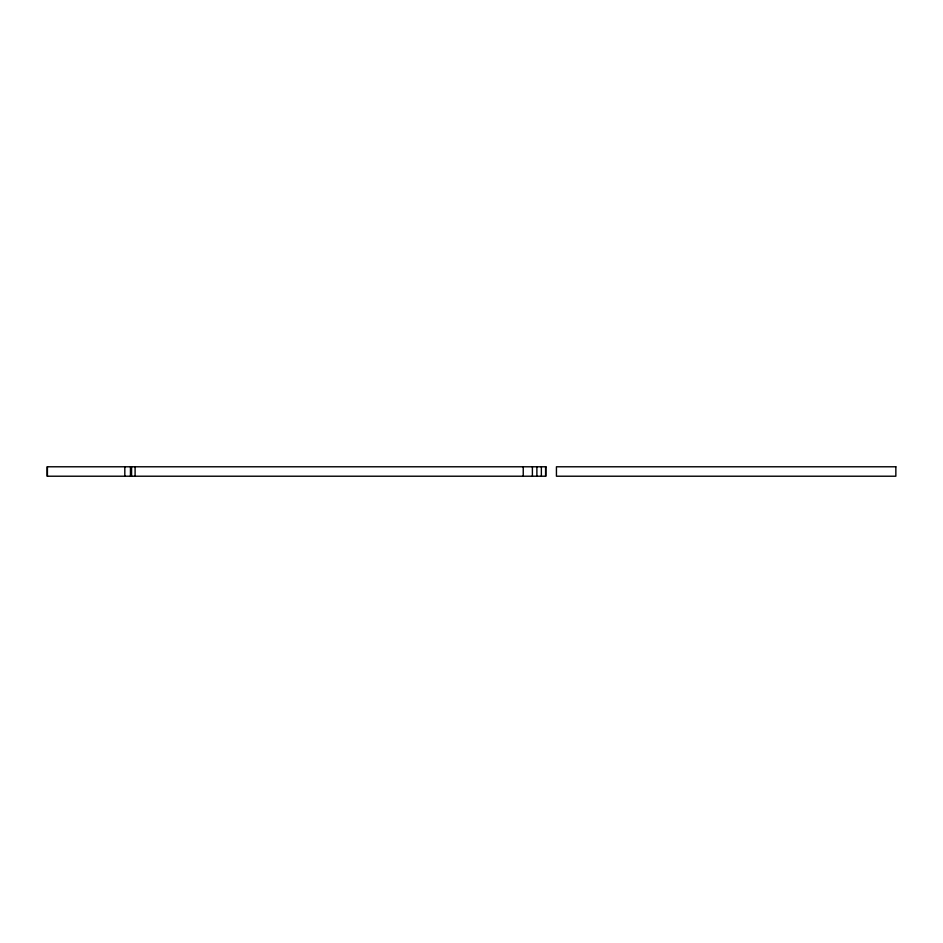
<?xml version="1.0" encoding="UTF-8"?>
<svg xmlns="http://www.w3.org/2000/svg" width="943" height="943" viewBox="0 0 943 943"><rect width="100%" height="100%" fill="white"/><g stroke="black" fill="none" stroke-linecap="round" stroke-linejoin="round"><path stroke-width="1.41" d="M545.584 466.785L545.584 476.215M541.365 466.785L541.365 476.215M536.885 466.785L536.885 476.215M532.394 466.785L532.394 476.215M523.235 466.785L523.235 476.215M135.097 466.785L135.097 476.215M131.572 466.785L131.572 476.215M130.452 466.785L130.452 476.215M124.818 466.785L124.818 476.215M47.421 466.785L47.421 476.215M545.856 466.785L47.15 466.785L47.15 476.215L545.856 476.215L545.856 466.785M895.85 466.785L556.441 466.785L556.441 476.215L895.85 476.215L895.85 466.785"/></g></svg>
